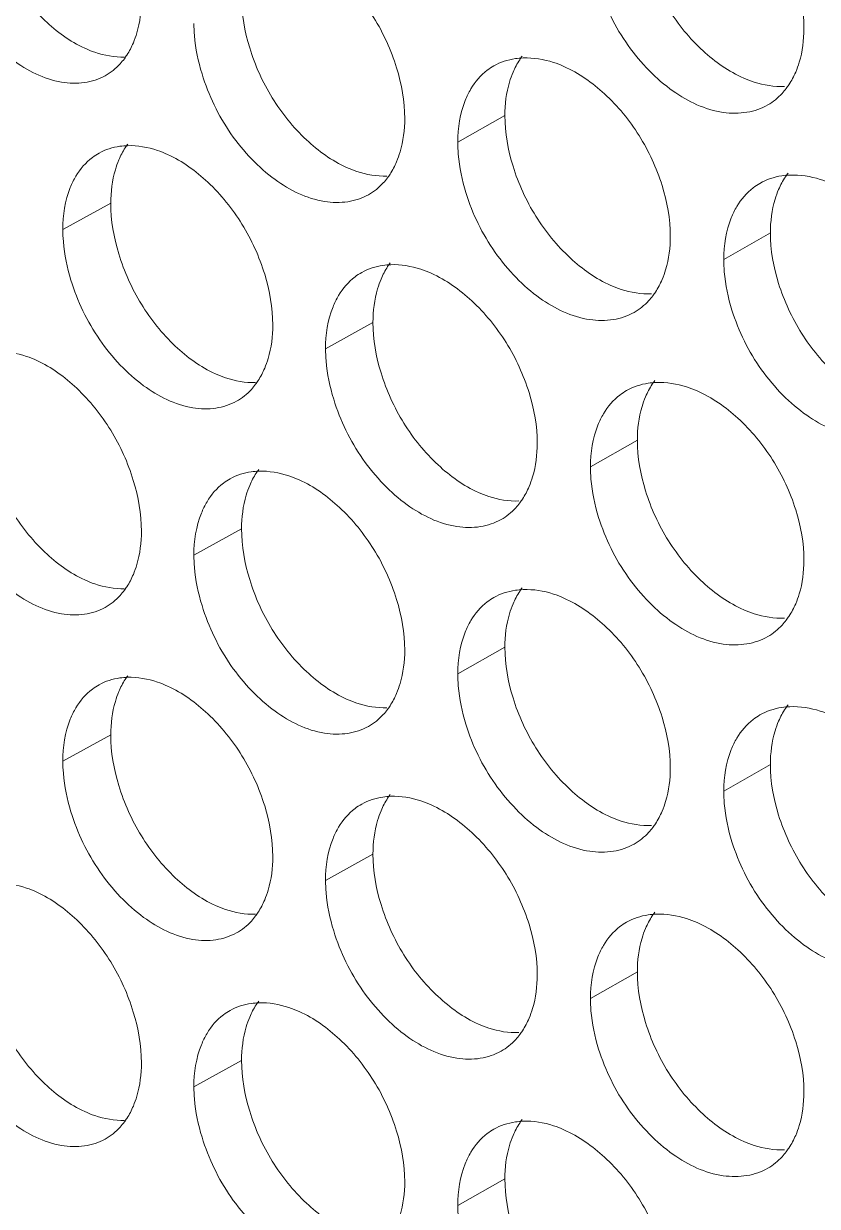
# Model space of a CAD drawing. Header units: millimetres. Extents: x 1177 to 4147, y 93 to 2194.
# Drawn here: x 2599.35 to 2611.11, y 712.03 to 729.55 of the extents above; entities that cross this region are included whole.
import ezdxf

# ---------------------------------------------------------------- set-up
doc = ezdxf.new("R2010")
doc.units = ezdxf.units.MM
doc.header["$LTSCALE"] = 0.1
doc.layers.get('0').update_dxf_attribs({"lineweight": 13})
doc.layers.add('标注', color=251, linetype='Continuous', lineweight=9)

# ---------------------------------------------------------------- blocks, each defined once
blk = doc.blocks.new('02')
for points, knots in [([(4627.348, 522.744), (4597.363, 531.299), (4553.55, 545.69), (4497.641, 568.487), (4458.71, 586.649), (4422.281, 606.068), (4388.51, 626.659), (4357.551, 648.334), (4338.416, 663.815), (4329.392, 671.722)], [0, 0, 0, 0, 0.278685, 0.411475, 0.539478, 0.662459, 0.780251, 0.892768, 1, 1, 1, 1]), ([(4626.906, 521.428), (4597.052, 529.945), (4553.424, 544.261), (4497.732, 566.923), (4458.929, 584.973), (4422.597, 604.269), (4388.892, 624.729), (4357.964, 646.263), (4338.829, 661.641), (4329.798, 669.496)], [0, 0, 0, 0, 0.278468, 0.411196, 0.539177, 0.662176, 0.780023, 0.892638, 1, 1, 1, 1]), ([(4628.518, 518.372), (4598.337, 526.935), (4554.235, 541.353), (4497.955, 564.22), (4458.766, 582.448), (4422.099, 601.945), (4388.114, 622.628), (4356.965, 644.402), (4337.717, 659.96), (4328.641, 667.907)], [0, 0, 0, 0, 0.278732, 0.411552, 0.539576, 0.662563, 0.780343, 0.892822, 1, 1, 1, 1]), ([(4328.202, 667.332), (4337.3, 659.316), (4356.601, 643.626), (4387.852, 621.677), (4421.956, 600.844), (4458.755, 581.215), (4498.091, 562.874), (4554.59, 539.876), (4598.873, 525.389), (4629.18, 516.79)], [0, 0, 0, 0, 0.107262, 0.219794, 0.337581, 0.460553, 0.588547, 0.721328, 1, 1, 1, 1])]:
    blk.add_open_spline(points, degree=3, knots=knots)
at = {"layer": '标注'}
for p, q in [((4492.675, 631.532), (4491.677, 630.972)), ((4484.335, 629.678), (4483.321, 629.125)), ((4484.335, 629.678), (4483.321, 629.125)), ((4498.293, 629.052), (4497.306, 628.487)), ((4489.883, 627.157), (4488.88, 626.6)), ((4489.883, 627.157), (4488.88, 626.6)), ((4495.478, 624.664), (4494.485, 624.101)), ((4495.478, 624.664), (4494.485, 624.101)), ((4487.103, 622.789), (4486.094, 622.234)), ((4492.675, 620.282), (4491.677, 619.722)), ((4484.335, 618.428), (4483.321, 617.875)), ((4498.293, 617.802), (4497.306, 617.237)), ((4489.883, 615.907), (4488.88, 615.35)), ((4495.478, 613.414), (4494.485, 612.851)), ((4487.103, 611.539), (4486.094, 610.984)), ((4492.675, 609.032), (4491.677, 608.472))]:
    blk.add_line(p, q, dxfattribs=at)
for points, knots in [([(4499.003, 633.372), (4499.003, 633.733), (4498.866, 634.483), (4498.385, 635.52), (4497.666, 636.389), (4497.058, 636.818), (4496.741, 636.957)], [0, 0, 0, 0, 0.244427, 0.506785, 0.765518, 1, 1, 1, 1]), ([(4481.579, 636.572), (4481.579, 636.21), (4481.713, 635.46), (4482.178, 634.418), (4482.877, 633.54), (4483.471, 633.101), (4483.783, 632.958)], [0, 0, 0, 0, 0.245602, 0.508914, 0.767364, 1, 1, 1, 1]), ([(4495.478, 635.914), (4495.478, 635.552), (4495.615, 634.802), (4496.091, 633.765), (4496.806, 632.894), (4497.412, 632.464), (4497.729, 632.325)], [0, 0, 0, 0, 0.244732, 0.507241, 0.765812, 1, 1, 1, 1]), ([(4480.73, 634.95), (4480.865, 634.503), (4481.171, 633.861), (4481.748, 633.146), (4482.361, 632.589), (4483.069, 632.227), (4483.772, 632.204), (4484.081, 632.301), (4484.214, 632.374)], [0, 0, 0, 0, 0.290009, 0.433078, 0.568897, 0.804139, 0.905475, 1, 1, 1, 1]), ([(4490.556, 631.473), (4490.556, 631.834), (4490.42, 632.585), (4489.946, 633.624), (4489.237, 634.498), (4488.636, 634.933), (4488.322, 635.074)], [0, 0, 0, 0, 0.244947, 0.507787, 0.766448, 1, 1, 1, 1]), ([(4494.659, 634.281), (4494.798, 633.833), (4495.115, 633.189), (4495.709, 632.479), (4496.342, 631.928), (4497.071, 631.579), (4497.79, 631.575), (4498.104, 631.681), (4498.239, 631.759)], [0, 0, 0, 0, 0.287891, 0.430312, 0.565838, 0.801787, 0.904179, 1, 1, 1, 1]), ([(4484.813, 633.074), (4484.841, 633.141), (4484.945, 633.436), (4484.984, 633.751), (4484.984, 633.99)], [0, 0, 0, 0, 0.234415, 1, 1, 1, 1]), ([(4487.103, 634.039), (4487.103, 633.677), (4487.238, 632.927), (4487.708, 631.887), (4488.413, 631.012), (4489.012, 630.577), (4489.326, 630.435)], [0, 0, 0, 0, 0.245252, 0.508241, 0.76674, 1, 1, 1, 1]), ([(4486.094, 633.484), (4486.094, 633.398), (4486.111, 633.035), (4486.185, 632.676), (4486.266, 632.413)], [0, 0, 0, 0, 0.238905, 1, 1, 1, 1]), ([(4498.829, 632.454), (4498.858, 632.522), (4498.964, 632.816), (4499.003, 633.133), (4499.003, 633.372)], [0, 0, 0, 0, 0.23516, 1, 1, 1, 1]), ([(4483.783, 632.958), (4483.853, 632.926), (4484.122, 632.818), (4484.415, 632.765), (4484.627, 632.771)], [0, 0, 0, 0, 0.267537, 1, 1, 1, 1]), ([(4484.623, 632.737), (4484.641, 632.762), (4484.715, 632.868), (4484.775, 632.984), (4484.813, 633.074)], [0, 0, 0, 0, 0.24323, 1, 1, 1, 1]), ([(4484.214, 632.374), (4484.334, 632.439), (4484.479, 632.557), (4484.595, 632.699), (4484.623, 632.737)], [0, 0, 0, 0, 0.742834, 1, 1, 1, 1]), ([(4493.063, 632.753), (4493.007, 632.751), (4492.793, 632.732), (4492.581, 632.664), (4492.442, 632.586)], [0, 0, 0, 0, 0.25862, 1, 1, 1, 1]), ([(4493.043, 632.793), (4493.024, 632.767), (4492.948, 632.659), (4492.887, 632.541), (4492.848, 632.45)], [0, 0, 0, 0, 0.24344, 1, 1, 1, 1]), ([(4493.923, 632.573), (4493.851, 632.605), (4493.577, 632.711), (4493.279, 632.761), (4493.063, 632.753)], [0, 0, 0, 0, 0.267086, 1, 1, 1, 1]), ([(4486.266, 632.413), (4486.403, 631.965), (4486.713, 631.323), (4487.297, 630.609), (4487.918, 630.055), (4488.634, 629.698), (4489.344, 629.682), (4489.655, 629.783), (4489.789, 629.858)], [0, 0, 0, 0, 0.289156, 0.431962, 0.567662, 0.803187, 0.90495, 1, 1, 1, 1]), ([(4492.442, 632.586), (4492.393, 632.558), (4492.199, 632.43), (4492.044, 632.247), (4491.954, 632.096)], [0, 0, 0, 0, 0.244434, 1, 1, 1, 1]), ([(4492.848, 632.45), (4492.819, 632.382), (4492.714, 632.087), (4492.675, 631.771), (4492.675, 631.532)], [0, 0, 0, 0, 0.234773, 1, 1, 1, 1]), ([(4496.176, 628.982), (4496.176, 629.343), (4496.039, 630.093), (4495.56, 631.131), (4494.844, 632.002), (4494.239, 632.433), (4493.923, 632.573)], [0, 0, 0, 0, 0.244599, 0.507118, 0.765827, 1, 1, 1, 1]), ([(4498.628, 632.106), (4498.648, 632.132), (4498.725, 632.242), (4498.789, 632.361), (4498.829, 632.454)], [0, 0, 0, 0, 0.243623, 1, 1, 1, 1]), ([(4497.729, 632.325), (4497.801, 632.294), (4498.076, 632.189), (4498.375, 632.14), (4498.591, 632.149)], [0, 0, 0, 0, 0.266662, 1, 1, 1, 1]), ([(4491.954, 632.096), (4491.908, 632.019), (4491.738, 631.669), (4491.677, 631.271), (4491.677, 630.972)], [0, 0, 0, 0, 0.231067, 1, 1, 1, 1]), ([(4498.239, 631.759), (4498.352, 631.824), (4498.49, 631.936), (4498.601, 632.07), (4498.628, 632.106)], [0, 0, 0, 0, 0.744037, 1, 1, 1, 1]), ([(4490.384, 630.556), (4490.412, 630.624), (4490.517, 630.918), (4490.556, 631.234), (4490.556, 631.473)], [0, 0, 0, 0, 0.234713, 1, 1, 1, 1]), ([(4492.675, 631.532), (4492.675, 631.171), (4492.811, 630.421), (4493.285, 629.382), (4493.997, 628.51), (4494.601, 628.078), (4494.917, 627.939)], [0, 0, 0, 0, 0.244904, 0.507573, 0.76612, 1, 1, 1, 1]), ([(4484.695, 630.93), (4484.676, 630.905), (4484.603, 630.799), (4484.544, 630.683), (4484.506, 630.594)], [0, 0, 0, 0, 0.243214, 1, 1, 1, 1]), ([(4484.695, 630.93), (4484.676, 630.905), (4484.603, 630.799), (4484.544, 630.683), (4484.506, 630.594)], [0, 0, 0, 0, 0.243214, 1, 1, 1, 1]), ([(4491.677, 630.972), (4491.677, 630.886), (4491.693, 630.524), (4491.768, 630.165), (4491.85, 629.902)], [0, 0, 0, 0, 0.238976, 1, 1, 1, 1]), ([(4484.09, 630.74), (4484.04, 630.713), (4483.844, 630.586), (4483.688, 630.402), (4483.598, 630.251)], [0, 0, 0, 0, 0.24404, 1, 1, 1, 1]), ([(4484.09, 630.74), (4484.04, 630.713), (4483.844, 630.586), (4483.688, 630.402), (4483.598, 630.251)], [0, 0, 0, 0, 0.24404, 1, 1, 1, 1]), ([(4484.69, 630.896), (4484.637, 630.894), (4484.429, 630.878), (4484.225, 630.814), (4484.09, 630.74)], [0, 0, 0, 0, 0.258563, 1, 1, 1, 1]), ([(4484.69, 630.896), (4484.637, 630.894), (4484.429, 630.878), (4484.225, 630.814), (4484.09, 630.74)], [0, 0, 0, 0, 0.258563, 1, 1, 1, 1]), ([(4485.539, 630.71), (4485.468, 630.742), (4485.198, 630.85), (4484.903, 630.902), (4484.69, 630.896)], [0, 0, 0, 0, 0.267618, 1, 1, 1, 1]), ([(4485.539, 630.71), (4485.468, 630.742), (4485.198, 630.85), (4484.903, 630.902), (4484.69, 630.896)], [0, 0, 0, 0, 0.267618, 1, 1, 1, 1]), ([(4487.764, 627.103), (4487.764, 627.465), (4487.629, 628.215), (4487.157, 629.255), (4486.451, 630.13), (4485.852, 630.567), (4485.539, 630.71)], [0, 0, 0, 0, 0.245121, 0.508123, 0.76676, 1, 1, 1, 1]), ([(4487.764, 627.103), (4487.764, 627.465), (4487.629, 628.215), (4487.157, 629.255), (4486.451, 630.13), (4485.852, 630.567), (4485.539, 630.71)], [0, 0, 0, 0, 0.245121, 0.508123, 0.76676, 1, 1, 1, 1]), ([(4484.506, 630.594), (4484.477, 630.526), (4484.373, 630.232), (4484.335, 629.916), (4484.335, 629.678)], [0, 0, 0, 0, 0.234326, 1, 1, 1, 1]), ([(4484.506, 630.594), (4484.477, 630.526), (4484.373, 630.232), (4484.335, 629.916), (4484.335, 629.678)], [0, 0, 0, 0, 0.234326, 1, 1, 1, 1]), ([(4489.326, 630.435), (4489.397, 630.403), (4489.668, 630.297), (4489.964, 630.245), (4490.177, 630.253)], [0, 0, 0, 0, 0.267181, 1, 1, 1, 1]), ([(4490.19, 630.214), (4490.209, 630.24), (4490.284, 630.348), (4490.345, 630.465), (4490.384, 630.556)], [0, 0, 0, 0, 0.24338, 1, 1, 1, 1]), ([(4483.598, 630.251), (4483.552, 630.174), (4483.382, 629.823), (4483.321, 629.424), (4483.321, 629.125)], [0, 0, 0, 0, 0.23034, 1, 1, 1, 1]), ([(4483.598, 630.251), (4483.552, 630.174), (4483.382, 629.823), (4483.321, 629.424), (4483.321, 629.125)], [0, 0, 0, 0, 0.23034, 1, 1, 1, 1]), ([(4489.789, 629.858), (4489.905, 629.923), (4490.048, 630.039), (4490.162, 630.177), (4490.19, 630.214)], [0, 0, 0, 0, 0.743342, 1, 1, 1, 1]), ([(4498.704, 630.274), (4498.647, 630.272), (4498.427, 630.252), (4498.211, 630.181), (4498.069, 630.099)], [0, 0, 0, 0, 0.258662, 1, 1, 1, 1]), ([(4498.667, 630.317), (4498.647, 630.291), (4498.57, 630.182), (4498.507, 630.063), (4498.468, 629.97)], [0, 0, 0, 0, 0.243602, 1, 1, 1, 1]), ([(4499.57, 630.098), (4499.498, 630.13), (4499.221, 630.235), (4498.921, 630.283), (4498.704, 630.274)], [0, 0, 0, 0, 0.266742, 1, 1, 1, 1]), ([(4498.069, 630.099), (4498.02, 630.071), (4497.827, 629.942), (4497.673, 629.759), (4497.584, 629.609)], [0, 0, 0, 0, 0.244683, 1, 1, 1, 1]), ([(4498.468, 629.97), (4498.439, 629.902), (4498.333, 629.607), (4498.293, 629.291), (4498.293, 629.052)], [0, 0, 0, 0, 0.235071, 1, 1, 1, 1]), ([(4484.335, 629.678), (4484.335, 629.316), (4484.469, 628.565), (4484.937, 627.524), (4485.639, 626.648), (4486.236, 626.211), (4486.549, 626.068)], [0, 0, 0, 0, 0.245427, 0.508577, 0.767052, 1, 1, 1, 1]), ([(4484.335, 629.678), (4484.335, 629.316), (4484.469, 628.565), (4484.937, 627.524), (4485.639, 626.648), (4486.236, 626.211), (4486.549, 626.068)], [0, 0, 0, 0, 0.245427, 0.508577, 0.767052, 1, 1, 1, 1]), ([(4491.85, 629.902), (4491.988, 629.454), (4492.302, 628.811), (4492.894, 628.099), (4493.522, 627.547), (4494.247, 627.196), (4494.963, 627.187), (4495.276, 627.292), (4495.411, 627.369)], [0, 0, 0, 0, 0.288311, 0.430859, 0.566442, 0.80225, 0.904434, 1, 1, 1, 1]), ([(4497.584, 629.609), (4497.538, 629.532), (4497.367, 629.182), (4497.306, 628.785), (4497.306, 628.487)], [0, 0, 0, 0, 0.231548, 1, 1, 1, 1]), ([(4483.321, 629.125), (4483.321, 629.038), (4483.337, 628.676), (4483.412, 628.317), (4483.492, 628.053)], [0, 0, 0, 0, 0.23887, 1, 1, 1, 1]), ([(4483.321, 629.125), (4483.321, 629.038), (4483.337, 628.676), (4483.412, 628.317), (4483.492, 628.053)], [0, 0, 0, 0, 0.23887, 1, 1, 1, 1]), ([(4496.002, 628.065), (4496.031, 628.132), (4496.137, 628.427), (4496.176, 628.743), (4496.176, 628.982)], [0, 0, 0, 0, 0.235011, 1, 1, 1, 1]), ([(4498.293, 629.052), (4498.293, 628.69), (4498.43, 627.941), (4498.909, 626.904), (4499.627, 626.035), (4500.236, 625.607), (4500.554, 625.469)], [0, 0, 0, 0, 0.24456, 0.50691, 0.765504, 1, 1, 1, 1]), ([(4490.248, 628.415), (4490.229, 628.39), (4490.155, 628.282), (4490.094, 628.166), (4490.055, 628.074)], [0, 0, 0, 0, 0.243364, 1, 1, 1, 1]), ([(4490.248, 628.415), (4490.229, 628.39), (4490.155, 628.282), (4490.094, 628.166), (4490.055, 628.074)], [0, 0, 0, 0, 0.243364, 1, 1, 1, 1]), ([(4497.306, 628.487), (4497.306, 628.401), (4497.322, 628.038), (4497.398, 627.68), (4497.48, 627.417)], [0, 0, 0, 0, 0.239048, 1, 1, 1, 1]), ([(4489.646, 628.214), (4489.597, 628.186), (4489.402, 628.059), (4489.247, 627.876), (4489.157, 627.725)], [0, 0, 0, 0, 0.244306, 1, 1, 1, 1]), ([(4489.646, 628.214), (4489.597, 628.186), (4489.402, 628.059), (4489.247, 627.876), (4489.157, 627.725)], [0, 0, 0, 0, 0.244306, 1, 1, 1, 1]), ([(4490.26, 628.378), (4490.205, 628.376), (4489.993, 628.358), (4489.784, 628.291), (4489.646, 628.214)], [0, 0, 0, 0, 0.258601, 1, 1, 1, 1]), ([(4490.26, 628.378), (4490.205, 628.376), (4489.993, 628.358), (4489.784, 628.291), (4489.646, 628.214)], [0, 0, 0, 0, 0.258601, 1, 1, 1, 1]), ([(4491.116, 628.195), (4491.045, 628.227), (4490.772, 628.334), (4490.475, 628.385), (4490.26, 628.378)], [0, 0, 0, 0, 0.267261, 1, 1, 1, 1]), ([(4491.116, 628.195), (4491.045, 628.227), (4490.772, 628.334), (4490.475, 628.385), (4490.26, 628.378)], [0, 0, 0, 0, 0.267261, 1, 1, 1, 1]), ([(4493.36, 624.599), (4493.36, 624.961), (4493.224, 625.711), (4492.747, 626.749), (4492.035, 627.621), (4491.432, 628.055), (4491.116, 628.195)], [0, 0, 0, 0, 0.244772, 0.507452, 0.766137, 1, 1, 1, 1]), ([(4493.36, 624.599), (4493.36, 624.961), (4493.224, 625.711), (4492.747, 626.749), (4492.035, 627.621), (4491.432, 628.055), (4491.116, 628.195)], [0, 0, 0, 0, 0.244772, 0.507452, 0.766137, 1, 1, 1, 1]), ([(4483.492, 628.053), (4483.628, 627.606), (4483.936, 626.964), (4484.517, 626.249), (4485.134, 625.694), (4485.845, 625.334), (4486.552, 625.315), (4486.862, 625.414), (4486.996, 625.488)], [0, 0, 0, 0, 0.289581, 0.432519, 0.568278, 0.803661, 0.905212, 1, 1, 1, 1]), ([(4483.492, 628.053), (4483.628, 627.606), (4483.936, 626.964), (4484.517, 626.249), (4485.134, 625.694), (4485.845, 625.334), (4486.552, 625.315), (4486.862, 625.414), (4486.996, 625.488)], [0, 0, 0, 0, 0.289581, 0.432519, 0.568278, 0.803661, 0.905212, 1, 1, 1, 1]), ([(4490.055, 628.074), (4490.027, 628.007), (4489.922, 627.712), (4489.883, 627.396), (4489.883, 627.157)], [0, 0, 0, 0, 0.234624, 1, 1, 1, 1]), ([(4490.055, 628.074), (4490.027, 628.007), (4489.922, 627.712), (4489.883, 627.396), (4489.883, 627.157)], [0, 0, 0, 0, 0.234624, 1, 1, 1, 1]), ([(4494.917, 627.939), (4494.988, 627.907), (4495.262, 627.801), (4495.56, 627.752), (4495.775, 627.76)], [0, 0, 0, 0, 0.266833, 1, 1, 1, 1]), ([(4495.803, 627.718), (4495.823, 627.744), (4495.9, 627.853), (4495.962, 627.972), (4496.002, 628.065)], [0, 0, 0, 0, 0.243534, 1, 1, 1, 1]), ([(4489.157, 627.725), (4489.111, 627.648), (4488.94, 627.297), (4488.88, 626.899), (4488.88, 626.6)], [0, 0, 0, 0, 0.230825, 1, 1, 1, 1]), ([(4489.157, 627.725), (4489.111, 627.648), (4488.94, 627.297), (4488.88, 626.899), (4488.88, 626.6)], [0, 0, 0, 0, 0.230825, 1, 1, 1, 1]), ([(4495.411, 627.369), (4495.525, 627.433), (4495.664, 627.547), (4495.776, 627.683), (4495.803, 627.718)], [0, 0, 0, 0, 0.743822, 1, 1, 1, 1]), ([(4497.48, 627.417), (4497.62, 626.968), (4497.939, 626.325), (4498.537, 625.615), (4499.173, 625.066), (4499.907, 624.72), (4500.629, 624.719), (4500.944, 624.827), (4501.08, 624.906)], [0, 0, 0, 0, 0.287474, 0.429768, 0.565237, 0.801327, 0.903927, 1, 1, 1, 1]), ([(4489.883, 627.157), (4489.883, 626.796), (4490.018, 626.046), (4490.491, 625.006), (4491.199, 624.133), (4491.801, 623.699), (4492.115, 623.559)], [0, 0, 0, 0, 0.245078, 0.507907, 0.76643, 1, 1, 1, 1]), ([(4489.883, 627.157), (4489.883, 626.796), (4490.018, 626.046), (4490.491, 625.006), (4491.199, 624.133), (4491.801, 623.699), (4492.115, 623.559)], [0, 0, 0, 0, 0.245078, 0.507907, 0.76643, 1, 1, 1, 1]), ([(4487.592, 626.187), (4487.621, 626.254), (4487.725, 626.549), (4487.764, 626.864), (4487.764, 627.103)], [0, 0, 0, 0, 0.234564, 1, 1, 1, 1]), ([(4487.592, 626.187), (4487.621, 626.254), (4487.725, 626.549), (4487.764, 626.864), (4487.764, 627.103)], [0, 0, 0, 0, 0.234564, 1, 1, 1, 1]), ([(4482.768, 626.352), (4482.697, 626.384), (4482.429, 626.492), (4482.135, 626.545), (4481.923, 626.54)], [0, 0, 0, 0, 0.267799, 1, 1, 1, 1]), ([(4488.88, 626.6), (4488.88, 626.513), (4488.896, 626.151), (4488.971, 625.793), (4489.052, 625.529)], [0, 0, 0, 0, 0.23894, 1, 1, 1, 1]), ([(4488.88, 626.6), (4488.88, 626.513), (4488.896, 626.151), (4488.971, 625.793), (4489.052, 625.529)], [0, 0, 0, 0, 0.23894, 1, 1, 1, 1]), ([(4484.984, 622.74), (4484.984, 623.101), (4484.849, 623.852), (4484.379, 624.893), (4483.676, 625.77), (4483.08, 626.208), (4482.768, 626.352)], [0, 0, 0, 0, 0.245297, 0.50846, 0.767072, 1, 1, 1, 1]), ([(4487.4, 625.847), (4487.419, 625.873), (4487.493, 625.98), (4487.554, 626.096), (4487.592, 626.187)], [0, 0, 0, 0, 0.243304, 1, 1, 1, 1]), ([(4487.4, 625.847), (4487.419, 625.873), (4487.493, 625.98), (4487.554, 626.096), (4487.592, 626.187)], [0, 0, 0, 0, 0.243304, 1, 1, 1, 1]), ([(4486.549, 626.068), (4486.619, 626.036), (4486.889, 625.929), (4487.183, 625.877), (4487.396, 625.884)], [0, 0, 0, 0, 0.267358, 1, 1, 1, 1]), ([(4486.549, 626.068), (4486.619, 626.036), (4486.889, 625.929), (4487.183, 625.877), (4487.396, 625.884)], [0, 0, 0, 0, 0.267358, 1, 1, 1, 1]), ([(4495.849, 625.927), (4495.83, 625.901), (4495.753, 625.792), (4495.691, 625.674), (4495.652, 625.581)], [0, 0, 0, 0, 0.243518, 1, 1, 1, 1]), ([(4495.849, 625.927), (4495.83, 625.901), (4495.753, 625.792), (4495.691, 625.674), (4495.652, 625.581)], [0, 0, 0, 0, 0.243518, 1, 1, 1, 1]), ([(4486.996, 625.488), (4487.114, 625.553), (4487.258, 625.67), (4487.372, 625.81), (4487.4, 625.847)], [0, 0, 0, 0, 0.743092, 1, 1, 1, 1]), ([(4486.996, 625.488), (4487.114, 625.553), (4487.258, 625.67), (4487.372, 625.81), (4487.4, 625.847)], [0, 0, 0, 0, 0.743092, 1, 1, 1, 1]), ([(4495.25, 625.714), (4495.201, 625.686), (4495.007, 625.558), (4494.853, 625.375), (4494.763, 625.224)], [0, 0, 0, 0, 0.24456, 1, 1, 1, 1]), ([(4495.25, 625.714), (4495.201, 625.686), (4495.007, 625.558), (4494.853, 625.375), (4494.763, 625.224)], [0, 0, 0, 0, 0.24456, 1, 1, 1, 1]), ([(4495.878, 625.886), (4495.821, 625.883), (4495.604, 625.864), (4495.39, 625.794), (4495.25, 625.714)], [0, 0, 0, 0, 0.258641, 1, 1, 1, 1]), ([(4495.878, 625.886), (4495.821, 625.883), (4495.604, 625.864), (4495.39, 625.794), (4495.25, 625.714)], [0, 0, 0, 0, 0.258641, 1, 1, 1, 1]), ([(4496.741, 625.707), (4496.668, 625.739), (4496.393, 625.844), (4496.094, 625.894), (4495.878, 625.886)], [0, 0, 0, 0, 0.266913, 1, 1, 1, 1]), ([(4496.741, 625.707), (4496.668, 625.739), (4496.393, 625.844), (4496.094, 625.894), (4495.878, 625.886)], [0, 0, 0, 0, 0.266913, 1, 1, 1, 1]), ([(4499.003, 622.122), (4499.003, 622.483), (4498.866, 623.233), (4498.385, 624.27), (4497.666, 625.139), (4497.058, 625.568), (4496.741, 625.707)], [0, 0, 0, 0, 0.244427, 0.506785, 0.765518, 1, 1, 1, 1]), ([(4499.003, 622.122), (4499.003, 622.483), (4498.866, 623.233), (4498.385, 624.27), (4497.666, 625.139), (4497.058, 625.568), (4496.741, 625.707)], [0, 0, 0, 0, 0.244427, 0.506785, 0.765518, 1, 1, 1, 1]), ([(4489.052, 625.529), (4489.189, 625.081), (4489.502, 624.438), (4490.089, 623.726), (4490.714, 623.173), (4491.435, 622.818), (4492.147, 622.806), (4492.459, 622.909), (4492.594, 622.985)], [0, 0, 0, 0, 0.288732, 0.431409, 0.567051, 0.802717, 0.904691, 1, 1, 1, 1]), ([(4489.052, 625.529), (4489.189, 625.081), (4489.502, 624.438), (4490.089, 623.726), (4490.714, 623.173), (4491.435, 622.818), (4492.147, 622.806), (4492.459, 622.909), (4492.594, 622.985)], [0, 0, 0, 0, 0.288732, 0.431409, 0.567051, 0.802717, 0.904691, 1, 1, 1, 1]), ([(4495.652, 625.581), (4495.623, 625.514), (4495.517, 625.219), (4495.478, 624.903), (4495.478, 624.664)], [0, 0, 0, 0, 0.234922, 1, 1, 1, 1]), ([(4495.652, 625.581), (4495.623, 625.514), (4495.517, 625.219), (4495.478, 624.903), (4495.478, 624.664)], [0, 0, 0, 0, 0.234922, 1, 1, 1, 1]), ([(4481.579, 625.322), (4481.579, 624.96), (4481.713, 624.21), (4482.178, 623.168), (4482.877, 622.29), (4483.471, 621.851), (4483.783, 621.708)], [0, 0, 0, 0, 0.245602, 0.508914, 0.767364, 1, 1, 1, 1]), ([(4494.763, 625.224), (4494.717, 625.147), (4494.547, 624.797), (4494.485, 624.4), (4494.485, 624.101)], [0, 0, 0, 0, 0.231308, 1, 1, 1, 1]), ([(4494.763, 625.224), (4494.717, 625.147), (4494.547, 624.797), (4494.485, 624.4), (4494.485, 624.101)], [0, 0, 0, 0, 0.231308, 1, 1, 1, 1]), ([(4495.478, 624.664), (4495.478, 624.302), (4495.615, 623.552), (4496.091, 622.515), (4496.806, 621.644), (4497.412, 621.214), (4497.729, 621.075)], [0, 0, 0, 0, 0.244732, 0.507241, 0.765812, 1, 1, 1, 1]), ([(4495.478, 624.664), (4495.478, 624.302), (4495.615, 623.552), (4496.091, 622.515), (4496.806, 621.644), (4497.412, 621.214), (4497.729, 621.075)], [0, 0, 0, 0, 0.244732, 0.507241, 0.765812, 1, 1, 1, 1]), ([(4493.187, 623.682), (4493.216, 623.75), (4493.321, 624.044), (4493.36, 624.36), (4493.36, 624.599)], [0, 0, 0, 0, 0.234862, 1, 1, 1, 1]), ([(4493.187, 623.682), (4493.216, 623.75), (4493.321, 624.044), (4493.36, 624.36), (4493.36, 624.599)], [0, 0, 0, 0, 0.234862, 1, 1, 1, 1]), ([(4487.469, 624.008), (4487.415, 624.007), (4487.205, 623.989), (4486.999, 623.924), (4486.862, 623.849)], [0, 0, 0, 0, 0.258582, 1, 1, 1, 1]), ([(4487.465, 624.045), (4487.447, 624.019), (4487.373, 623.912), (4487.313, 623.796), (4487.275, 623.706)], [0, 0, 0, 0, 0.243288, 1, 1, 1, 1]), ([(4488.322, 623.824), (4488.25, 623.856), (4487.979, 623.963), (4487.683, 624.015), (4487.469, 624.008)], [0, 0, 0, 0, 0.267438, 1, 1, 1, 1]), ([(4494.485, 624.101), (4494.485, 624.015), (4494.502, 623.653), (4494.577, 623.294), (4494.659, 623.031)], [0, 0, 0, 0, 0.239012, 1, 1, 1, 1]), ([(4494.485, 624.101), (4494.485, 624.015), (4494.502, 623.653), (4494.577, 623.294), (4494.659, 623.031)], [0, 0, 0, 0, 0.239012, 1, 1, 1, 1]), ([(4480.73, 623.7), (4480.865, 623.253), (4481.171, 622.611), (4481.748, 621.896), (4482.361, 621.339), (4483.069, 620.977), (4483.772, 620.954), (4484.081, 621.051), (4484.214, 621.124)], [0, 0, 0, 0, 0.290009, 0.433078, 0.568897, 0.804139, 0.905475, 1, 1, 1, 1]), ([(4486.862, 623.849), (4486.812, 623.821), (4486.617, 623.695), (4486.461, 623.511), (4486.372, 623.36)], [0, 0, 0, 0, 0.244174, 1, 1, 1, 1]), ([(4487.275, 623.706), (4487.246, 623.638), (4487.142, 623.344), (4487.103, 623.028), (4487.103, 622.789)], [0, 0, 0, 0, 0.234476, 1, 1, 1, 1]), ([(4490.556, 620.223), (4490.556, 620.584), (4490.42, 621.335), (4489.946, 622.374), (4489.237, 623.248), (4488.636, 623.683), (4488.322, 623.824)], [0, 0, 0, 0, 0.244947, 0.507787, 0.766448, 1, 1, 1, 1]), ([(4492.991, 623.338), (4493.01, 623.364), (4493.086, 623.472), (4493.148, 623.59), (4493.187, 623.682)], [0, 0, 0, 0, 0.243456, 1, 1, 1, 1]), ([(4492.991, 623.338), (4493.01, 623.364), (4493.086, 623.472), (4493.148, 623.59), (4493.187, 623.682)], [0, 0, 0, 0, 0.243456, 1, 1, 1, 1]), ([(4492.115, 623.559), (4492.187, 623.527), (4492.459, 623.421), (4492.756, 623.37), (4492.97, 623.378)], [0, 0, 0, 0, 0.267006, 1, 1, 1, 1]), ([(4492.115, 623.559), (4492.187, 623.527), (4492.459, 623.421), (4492.756, 623.37), (4492.97, 623.378)], [0, 0, 0, 0, 0.267006, 1, 1, 1, 1]), ([(4486.372, 623.36), (4486.326, 623.283), (4486.155, 622.931), (4486.094, 622.533), (4486.094, 622.234)], [0, 0, 0, 0, 0.230583, 1, 1, 1, 1]), ([(4492.594, 622.985), (4492.709, 623.05), (4492.85, 623.164), (4492.963, 623.302), (4492.991, 623.338)], [0, 0, 0, 0, 0.743585, 1, 1, 1, 1]), ([(4492.594, 622.985), (4492.709, 623.05), (4492.85, 623.164), (4492.963, 623.302), (4492.991, 623.338)], [0, 0, 0, 0, 0.743585, 1, 1, 1, 1]), ([(4494.659, 623.031), (4494.798, 622.583), (4495.115, 621.939), (4495.709, 621.229), (4496.342, 620.678), (4497.071, 620.329), (4497.79, 620.325), (4498.104, 620.431), (4498.239, 620.509)], [0, 0, 0, 0, 0.287891, 0.430312, 0.565838, 0.801787, 0.904179, 1, 1, 1, 1]), ([(4494.659, 623.031), (4494.798, 622.583), (4495.115, 621.939), (4495.709, 621.229), (4496.342, 620.678), (4497.071, 620.329), (4497.79, 620.325), (4498.104, 620.431), (4498.239, 620.509)], [0, 0, 0, 0, 0.287891, 0.430312, 0.565838, 0.801787, 0.904179, 1, 1, 1, 1]), ([(4484.813, 621.824), (4484.841, 621.891), (4484.945, 622.186), (4484.984, 622.501), (4484.984, 622.74)], [0, 0, 0, 0, 0.234415, 1, 1, 1, 1]), ([(4487.103, 622.789), (4487.103, 622.427), (4487.238, 621.677), (4487.708, 620.637), (4488.413, 619.762), (4489.012, 619.327), (4489.326, 619.185)], [0, 0, 0, 0, 0.245252, 0.508241, 0.76674, 1, 1, 1, 1]), ([(4486.094, 622.234), (4486.094, 622.148), (4486.111, 621.785), (4486.185, 621.426), (4486.266, 621.163)], [0, 0, 0, 0, 0.238905, 1, 1, 1, 1]), ([(4498.829, 621.204), (4498.858, 621.272), (4498.964, 621.566), (4499.003, 621.883), (4499.003, 622.122)], [0, 0, 0, 0, 0.23516, 1, 1, 1, 1]), ([(4498.829, 621.204), (4498.858, 621.272), (4498.964, 621.566), (4499.003, 621.883), (4499.003, 622.122)], [0, 0, 0, 0, 0.23516, 1, 1, 1, 1]), ([(4483.783, 621.708), (4483.853, 621.676), (4484.122, 621.568), (4484.415, 621.515), (4484.627, 621.521)], [0, 0, 0, 0, 0.267537, 1, 1, 1, 1]), ([(4484.623, 621.487), (4484.641, 621.512), (4484.715, 621.618), (4484.775, 621.734), (4484.813, 621.824)], [0, 0, 0, 0, 0.24323, 1, 1, 1, 1]), ([(4484.214, 621.124), (4484.334, 621.189), (4484.479, 621.307), (4484.595, 621.449), (4484.623, 621.487)], [0, 0, 0, 0, 0.742834, 1, 1, 1, 1]), ([(4493.063, 621.503), (4493.007, 621.501), (4492.793, 621.482), (4492.581, 621.414), (4492.442, 621.336)], [0, 0, 0, 0, 0.25862, 1, 1, 1, 1]), ([(4493.043, 621.543), (4493.024, 621.517), (4492.948, 621.409), (4492.887, 621.291), (4492.848, 621.2)], [0, 0, 0, 0, 0.24344, 1, 1, 1, 1]), ([(4493.923, 621.323), (4493.851, 621.355), (4493.577, 621.461), (4493.279, 621.511), (4493.063, 621.503)], [0, 0, 0, 0, 0.267086, 1, 1, 1, 1]), ([(4486.266, 621.163), (4486.403, 620.715), (4486.713, 620.073), (4487.297, 619.359), (4487.918, 618.805), (4488.634, 618.448), (4489.344, 618.432), (4489.655, 618.533), (4489.789, 618.608)], [0, 0, 0, 0, 0.289156, 0.431962, 0.567662, 0.803187, 0.90495, 1, 1, 1, 1]), ([(4492.442, 621.336), (4492.393, 621.308), (4492.199, 621.18), (4492.044, 620.997), (4491.954, 620.846)], [0, 0, 0, 0, 0.244434, 1, 1, 1, 1]), ([(4492.848, 621.2), (4492.819, 621.132), (4492.714, 620.837), (4492.675, 620.521), (4492.675, 620.282)], [0, 0, 0, 0, 0.234773, 1, 1, 1, 1]), ([(4496.176, 617.732), (4496.176, 618.093), (4496.039, 618.843), (4495.56, 619.881), (4494.844, 620.752), (4494.239, 621.183), (4493.923, 621.323)], [0, 0, 0, 0, 0.244599, 0.507118, 0.765827, 1, 1, 1, 1]), ([(4498.628, 620.856), (4498.648, 620.882), (4498.725, 620.992), (4498.789, 621.111), (4498.829, 621.204)], [0, 0, 0, 0, 0.243623, 1, 1, 1, 1]), ([(4498.628, 620.856), (4498.648, 620.882), (4498.725, 620.992), (4498.789, 621.111), (4498.829, 621.204)], [0, 0, 0, 0, 0.243623, 1, 1, 1, 1]), ([(4497.729, 621.075), (4497.801, 621.044), (4498.076, 620.939), (4498.375, 620.89), (4498.591, 620.899)], [0, 0, 0, 0, 0.266662, 1, 1, 1, 1]), ([(4497.729, 621.075), (4497.801, 621.044), (4498.076, 620.939), (4498.375, 620.89), (4498.591, 620.899)], [0, 0, 0, 0, 0.266662, 1, 1, 1, 1]), ([(4491.954, 620.846), (4491.908, 620.769), (4491.738, 620.419), (4491.677, 620.021), (4491.677, 619.722)], [0, 0, 0, 0, 0.231067, 1, 1, 1, 1]), ([(4498.239, 620.509), (4498.352, 620.574), (4498.49, 620.686), (4498.601, 620.82), (4498.628, 620.856)], [0, 0, 0, 0, 0.744037, 1, 1, 1, 1]), ([(4498.239, 620.509), (4498.352, 620.574), (4498.49, 620.686), (4498.601, 620.82), (4498.628, 620.856)], [0, 0, 0, 0, 0.744037, 1, 1, 1, 1]), ([(4490.384, 619.306), (4490.412, 619.374), (4490.517, 619.668), (4490.556, 619.984), (4490.556, 620.223)], [0, 0, 0, 0, 0.234713, 1, 1, 1, 1]), ([(4492.675, 620.282), (4492.675, 619.921), (4492.811, 619.171), (4493.285, 618.132), (4493.997, 617.26), (4494.601, 616.828), (4494.917, 616.689)], [0, 0, 0, 0, 0.244904, 0.507573, 0.76612, 1, 1, 1, 1]), ([(4484.695, 619.68), (4484.676, 619.655), (4484.603, 619.549), (4484.544, 619.433), (4484.506, 619.344)], [0, 0, 0, 0, 0.243214, 1, 1, 1, 1]), ([(4485.539, 619.46), (4485.468, 619.492), (4485.198, 619.6), (4484.903, 619.652), (4484.69, 619.646)], [0, 0, 0, 0, 0.267618, 1, 1, 1, 1]), ([(4491.677, 619.722), (4491.677, 619.636), (4491.693, 619.274), (4491.768, 618.915), (4491.85, 618.652)], [0, 0, 0, 0, 0.238976, 1, 1, 1, 1]), ([(4484.09, 619.49), (4484.04, 619.463), (4483.844, 619.336), (4483.688, 619.152), (4483.598, 619.001)], [0, 0, 0, 0, 0.24404, 1, 1, 1, 1]), ([(4484.69, 619.646), (4484.637, 619.644), (4484.429, 619.628), (4484.225, 619.564), (4484.09, 619.49)], [0, 0, 0, 0, 0.258563, 1, 1, 1, 1]), ([(4487.764, 615.853), (4487.764, 616.215), (4487.629, 616.965), (4487.157, 618.005), (4486.451, 618.88), (4485.852, 619.317), (4485.539, 619.46)], [0, 0, 0, 0, 0.245121, 0.508123, 0.76676, 1, 1, 1, 1]), ([(4484.506, 619.344), (4484.477, 619.276), (4484.373, 618.982), (4484.335, 618.666), (4484.335, 618.428)], [0, 0, 0, 0, 0.234326, 1, 1, 1, 1]), ([(4489.326, 619.185), (4489.397, 619.153), (4489.668, 619.047), (4489.964, 618.995), (4490.177, 619.003)], [0, 0, 0, 0, 0.267181, 1, 1, 1, 1]), ([(4490.19, 618.964), (4490.209, 618.99), (4490.284, 619.098), (4490.345, 619.215), (4490.384, 619.306)], [0, 0, 0, 0, 0.24338, 1, 1, 1, 1]), ([(4483.598, 619.001), (4483.552, 618.924), (4483.382, 618.573), (4483.321, 618.174), (4483.321, 617.875)], [0, 0, 0, 0, 0.23034, 1, 1, 1, 1]), ([(4489.789, 618.608), (4489.905, 618.673), (4490.048, 618.789), (4490.162, 618.927), (4490.19, 618.964)], [0, 0, 0, 0, 0.743342, 1, 1, 1, 1]), ([(4498.704, 619.024), (4498.647, 619.022), (4498.427, 619.002), (4498.211, 618.931), (4498.069, 618.849)], [0, 0, 0, 0, 0.258662, 1, 1, 1, 1]), ([(4498.667, 619.067), (4498.647, 619.041), (4498.57, 618.932), (4498.507, 618.813), (4498.468, 618.72)], [0, 0, 0, 0, 0.243602, 1, 1, 1, 1]), ([(4499.57, 618.848), (4499.498, 618.88), (4499.221, 618.985), (4498.921, 619.033), (4498.704, 619.024)], [0, 0, 0, 0, 0.266742, 1, 1, 1, 1]), ([(4491.85, 618.652), (4491.988, 618.204), (4492.302, 617.561), (4492.894, 616.849), (4493.522, 616.297), (4494.247, 615.946), (4494.963, 615.937), (4495.276, 616.042), (4495.411, 616.119)], [0, 0, 0, 0, 0.288311, 0.430859, 0.566442, 0.80225, 0.904434, 1, 1, 1, 1]), ([(4498.069, 618.849), (4498.02, 618.821), (4497.827, 618.692), (4497.673, 618.509), (4497.584, 618.359)], [0, 0, 0, 0, 0.244683, 1, 1, 1, 1]), ([(4498.468, 618.72), (4498.439, 618.652), (4498.333, 618.357), (4498.293, 618.041), (4498.293, 617.802)], [0, 0, 0, 0, 0.235071, 1, 1, 1, 1]), ([(4484.335, 618.428), (4484.335, 618.066), (4484.469, 617.315), (4484.937, 616.274), (4485.639, 615.398), (4486.236, 614.961), (4486.549, 614.818)], [0, 0, 0, 0, 0.245427, 0.508577, 0.767052, 1, 1, 1, 1]), ([(4497.584, 618.359), (4497.538, 618.282), (4497.367, 617.932), (4497.306, 617.535), (4497.306, 617.237)], [0, 0, 0, 0, 0.231548, 1, 1, 1, 1]), ([(4483.321, 617.875), (4483.321, 617.788), (4483.337, 617.426), (4483.412, 617.067), (4483.492, 616.803)], [0, 0, 0, 0, 0.23887, 1, 1, 1, 1]), ([(4496.002, 616.815), (4496.031, 616.882), (4496.137, 617.177), (4496.176, 617.493), (4496.176, 617.732)], [0, 0, 0, 0, 0.235011, 1, 1, 1, 1]), ([(4498.293, 617.802), (4498.293, 617.44), (4498.43, 616.691), (4498.909, 615.654), (4499.627, 614.785), (4500.236, 614.357), (4500.554, 614.219)], [0, 0, 0, 0, 0.24456, 0.50691, 0.765504, 1, 1, 1, 1]), ([(4490.248, 617.165), (4490.229, 617.14), (4490.155, 617.032), (4490.094, 616.916), (4490.055, 616.824)], [0, 0, 0, 0, 0.243364, 1, 1, 1, 1]), ([(4497.306, 617.237), (4497.306, 617.151), (4497.322, 616.788), (4497.398, 616.43), (4497.48, 616.167)], [0, 0, 0, 0, 0.239048, 1, 1, 1, 1]), ([(4489.646, 616.964), (4489.597, 616.936), (4489.402, 616.809), (4489.247, 616.626), (4489.157, 616.475)], [0, 0, 0, 0, 0.244306, 1, 1, 1, 1]), ([(4490.26, 617.128), (4490.205, 617.126), (4489.993, 617.108), (4489.784, 617.041), (4489.646, 616.964)], [0, 0, 0, 0, 0.258601, 1, 1, 1, 1]), ([(4491.116, 616.945), (4491.045, 616.977), (4490.772, 617.084), (4490.475, 617.135), (4490.26, 617.128)], [0, 0, 0, 0, 0.267261, 1, 1, 1, 1]), ([(4493.36, 613.349), (4493.36, 613.711), (4493.224, 614.461), (4492.747, 615.499), (4492.035, 616.371), (4491.432, 616.805), (4491.116, 616.945)], [0, 0, 0, 0, 0.244772, 0.507452, 0.766137, 1, 1, 1, 1]), ([(4483.492, 616.803), (4483.628, 616.356), (4483.936, 615.714), (4484.517, 614.999), (4485.134, 614.444), (4485.845, 614.084), (4486.552, 614.065), (4486.862, 614.164), (4486.996, 614.238)], [0, 0, 0, 0, 0.289581, 0.432519, 0.568278, 0.803661, 0.905212, 1, 1, 1, 1]), ([(4490.055, 616.824), (4490.027, 616.757), (4489.922, 616.462), (4489.883, 616.146), (4489.883, 615.907)], [0, 0, 0, 0, 0.234624, 1, 1, 1, 1]), ([(4494.917, 616.689), (4494.988, 616.657), (4495.262, 616.551), (4495.56, 616.502), (4495.775, 616.51)], [0, 0, 0, 0, 0.266833, 1, 1, 1, 1]), ([(4495.803, 616.468), (4495.823, 616.494), (4495.9, 616.603), (4495.962, 616.722), (4496.002, 616.815)], [0, 0, 0, 0, 0.243534, 1, 1, 1, 1]), ([(4489.157, 616.475), (4489.111, 616.398), (4488.94, 616.047), (4488.88, 615.649), (4488.88, 615.35)], [0, 0, 0, 0, 0.230825, 1, 1, 1, 1]), ([(4495.411, 616.119), (4495.525, 616.183), (4495.664, 616.297), (4495.776, 616.433), (4495.803, 616.468)], [0, 0, 0, 0, 0.743822, 1, 1, 1, 1]), ([(4497.48, 616.167), (4497.62, 615.718), (4497.939, 615.075), (4498.537, 614.365), (4499.173, 613.816), (4499.907, 613.47), (4500.629, 613.469), (4500.944, 613.577), (4501.08, 613.656)], [0, 0, 0, 0, 0.287474, 0.429768, 0.565237, 0.801327, 0.903927, 1, 1, 1, 1]), ([(4489.883, 615.907), (4489.883, 615.546), (4490.018, 614.796), (4490.491, 613.756), (4491.199, 612.883), (4491.801, 612.449), (4492.115, 612.309)], [0, 0, 0, 0, 0.245078, 0.507907, 0.76643, 1, 1, 1, 1]), ([(4487.592, 614.937), (4487.621, 615.004), (4487.725, 615.299), (4487.764, 615.614), (4487.764, 615.853)], [0, 0, 0, 0, 0.234564, 1, 1, 1, 1]), ([(4482.768, 615.102), (4482.697, 615.134), (4482.429, 615.242), (4482.135, 615.295), (4481.923, 615.29)], [0, 0, 0, 0, 0.267799, 1, 1, 1, 1]), ([(4488.88, 615.35), (4488.88, 615.263), (4488.896, 614.901), (4488.971, 614.543), (4489.052, 614.279)], [0, 0, 0, 0, 0.23894, 1, 1, 1, 1]), ([(4484.984, 611.49), (4484.984, 611.851), (4484.849, 612.602), (4484.379, 613.643), (4483.676, 614.52), (4483.08, 614.958), (4482.768, 615.102)], [0, 0, 0, 0, 0.245297, 0.50846, 0.767072, 1, 1, 1, 1]), ([(4487.4, 614.597), (4487.419, 614.623), (4487.493, 614.73), (4487.554, 614.846), (4487.592, 614.937)], [0, 0, 0, 0, 0.243304, 1, 1, 1, 1]), ([(4486.549, 614.818), (4486.619, 614.786), (4486.889, 614.679), (4487.183, 614.627), (4487.396, 614.634)], [0, 0, 0, 0, 0.267358, 1, 1, 1, 1]), ([(4495.849, 614.677), (4495.83, 614.651), (4495.753, 614.542), (4495.691, 614.424), (4495.652, 614.331)], [0, 0, 0, 0, 0.243518, 1, 1, 1, 1]), ([(4496.741, 614.457), (4496.668, 614.489), (4496.393, 614.594), (4496.094, 614.644), (4495.878, 614.636)], [0, 0, 0, 0, 0.266913, 1, 1, 1, 1]), ([(4486.996, 614.238), (4487.114, 614.303), (4487.258, 614.42), (4487.372, 614.56), (4487.4, 614.597)], [0, 0, 0, 0, 0.743092, 1, 1, 1, 1]), ([(4495.25, 614.464), (4495.201, 614.436), (4495.007, 614.308), (4494.853, 614.125), (4494.763, 613.974)], [0, 0, 0, 0, 0.24456, 1, 1, 1, 1]), ([(4495.878, 614.636), (4495.821, 614.633), (4495.604, 614.614), (4495.39, 614.544), (4495.25, 614.464)], [0, 0, 0, 0, 0.258641, 1, 1, 1, 1]), ([(4499.003, 610.872), (4499.003, 611.233), (4498.866, 611.983), (4498.385, 613.02), (4497.666, 613.889), (4497.058, 614.318), (4496.741, 614.457)], [0, 0, 0, 0, 0.244427, 0.506785, 0.765518, 1, 1, 1, 1]), ([(4489.052, 614.279), (4489.189, 613.831), (4489.502, 613.188), (4490.089, 612.476), (4490.714, 611.923), (4491.435, 611.568), (4492.147, 611.556), (4492.459, 611.659), (4492.594, 611.735)], [0, 0, 0, 0, 0.288732, 0.431409, 0.567051, 0.802717, 0.904691, 1, 1, 1, 1]), ([(4495.652, 614.331), (4495.623, 614.264), (4495.517, 613.969), (4495.478, 613.653), (4495.478, 613.414)], [0, 0, 0, 0, 0.234922, 1, 1, 1, 1]), ([(4481.579, 614.072), (4481.579, 613.71), (4481.713, 612.96), (4482.178, 611.918), (4482.877, 611.04), (4483.471, 610.601), (4483.783, 610.458)], [0, 0, 0, 0, 0.245602, 0.508914, 0.767364, 1, 1, 1, 1]), ([(4494.763, 613.974), (4494.717, 613.897), (4494.547, 613.547), (4494.485, 613.15), (4494.485, 612.851)], [0, 0, 0, 0, 0.231308, 1, 1, 1, 1]), ([(4495.478, 613.414), (4495.478, 613.052), (4495.615, 612.302), (4496.091, 611.265), (4496.806, 610.394), (4497.412, 609.964), (4497.729, 609.825)], [0, 0, 0, 0, 0.244732, 0.507241, 0.765812, 1, 1, 1, 1]), ([(4493.187, 612.432), (4493.216, 612.5), (4493.321, 612.794), (4493.36, 613.11), (4493.36, 613.349)], [0, 0, 0, 0, 0.234862, 1, 1, 1, 1]), ([(4487.469, 612.758), (4487.415, 612.757), (4487.205, 612.739), (4486.999, 612.674), (4486.862, 612.599)], [0, 0, 0, 0, 0.258582, 1, 1, 1, 1]), ([(4487.465, 612.795), (4487.447, 612.769), (4487.373, 612.662), (4487.313, 612.546), (4487.275, 612.456)], [0, 0, 0, 0, 0.243288, 1, 1, 1, 1]), ([(4488.322, 612.574), (4488.25, 612.606), (4487.979, 612.713), (4487.683, 612.765), (4487.469, 612.758)], [0, 0, 0, 0, 0.267438, 1, 1, 1, 1]), ([(4494.485, 612.851), (4494.485, 612.765), (4494.502, 612.403), (4494.577, 612.044), (4494.659, 611.781)], [0, 0, 0, 0, 0.239012, 1, 1, 1, 1]), ([(4480.73, 612.45), (4480.865, 612.003), (4481.171, 611.361), (4481.748, 610.646), (4482.361, 610.089), (4483.069, 609.727), (4483.772, 609.704), (4484.081, 609.801), (4484.214, 609.874)], [0, 0, 0, 0, 0.290009, 0.433078, 0.568897, 0.804139, 0.905475, 1, 1, 1, 1]), ([(4486.862, 612.599), (4486.812, 612.571), (4486.617, 612.445), (4486.461, 612.261), (4486.372, 612.11)], [0, 0, 0, 0, 0.244174, 1, 1, 1, 1]), ([(4487.275, 612.456), (4487.246, 612.388), (4487.142, 612.094), (4487.103, 611.778), (4487.103, 611.539)], [0, 0, 0, 0, 0.234476, 1, 1, 1, 1]), ([(4490.556, 608.973), (4490.556, 609.334), (4490.42, 610.085), (4489.946, 611.124), (4489.237, 611.998), (4488.636, 612.433), (4488.322, 612.574)], [0, 0, 0, 0, 0.244947, 0.507787, 0.766448, 1, 1, 1, 1]), ([(4492.991, 612.088), (4493.01, 612.114), (4493.086, 612.222), (4493.148, 612.34), (4493.187, 612.432)], [0, 0, 0, 0, 0.243456, 1, 1, 1, 1]), ([(4492.115, 612.309), (4492.187, 612.277), (4492.459, 612.171), (4492.756, 612.12), (4492.97, 612.128)], [0, 0, 0, 0, 0.267006, 1, 1, 1, 1]), ([(4486.372, 612.11), (4486.326, 612.033), (4486.155, 611.681), (4486.094, 611.283), (4486.094, 610.984)], [0, 0, 0, 0, 0.230583, 1, 1, 1, 1]), ([(4492.594, 611.735), (4492.709, 611.8), (4492.85, 611.914), (4492.963, 612.052), (4492.991, 612.088)], [0, 0, 0, 0, 0.743585, 1, 1, 1, 1]), ([(4494.659, 611.781), (4494.798, 611.333), (4495.115, 610.689), (4495.709, 609.979), (4496.342, 609.428), (4497.071, 609.079), (4497.79, 609.075), (4498.104, 609.181), (4498.239, 609.259)], [0, 0, 0, 0, 0.287891, 0.430312, 0.565838, 0.801787, 0.904179, 1, 1, 1, 1]), ([(4484.813, 610.574), (4484.841, 610.641), (4484.945, 610.936), (4484.984, 611.251), (4484.984, 611.49)], [0, 0, 0, 0, 0.234415, 1, 1, 1, 1]), ([(4487.103, 611.539), (4487.103, 611.177), (4487.238, 610.427), (4487.708, 609.387), (4488.413, 608.512), (4489.012, 608.077), (4489.326, 607.935)], [0, 0, 0, 0, 0.245252, 0.508241, 0.76674, 1, 1, 1, 1]), ([(4486.094, 610.984), (4486.094, 610.898), (4486.111, 610.535), (4486.185, 610.176), (4486.266, 609.913)], [0, 0, 0, 0, 0.238905, 1, 1, 1, 1]), ([(4498.829, 609.954), (4498.858, 610.022), (4498.964, 610.316), (4499.003, 610.633), (4499.003, 610.872)], [0, 0, 0, 0, 0.23516, 1, 1, 1, 1]), ([(4483.783, 610.458), (4483.853, 610.426), (4484.122, 610.318), (4484.415, 610.265), (4484.627, 610.271)], [0, 0, 0, 0, 0.267537, 1, 1, 1, 1]), ([(4484.623, 610.237), (4484.641, 610.262), (4484.715, 610.368), (4484.775, 610.484), (4484.813, 610.574)], [0, 0, 0, 0, 0.24323, 1, 1, 1, 1]), ([(4484.214, 609.874), (4484.334, 609.939), (4484.479, 610.057), (4484.595, 610.199), (4484.623, 610.237)], [0, 0, 0, 0, 0.742834, 1, 1, 1, 1]), ([(4493.063, 610.253), (4493.007, 610.251), (4492.793, 610.232), (4492.581, 610.164), (4492.442, 610.086)], [0, 0, 0, 0, 0.25862, 1, 1, 1, 1]), ([(4493.043, 610.293), (4493.024, 610.267), (4492.948, 610.159), (4492.887, 610.041), (4492.848, 609.95)], [0, 0, 0, 0, 0.24344, 1, 1, 1, 1]), ([(4493.923, 610.073), (4493.851, 610.105), (4493.577, 610.211), (4493.279, 610.261), (4493.063, 610.253)], [0, 0, 0, 0, 0.267086, 1, 1, 1, 1]), ([(4486.266, 609.913), (4486.403, 609.465), (4486.713, 608.823), (4487.297, 608.109), (4487.918, 607.555), (4488.634, 607.198), (4489.344, 607.182), (4489.655, 607.283), (4489.789, 607.358)], [0, 0, 0, 0, 0.289156, 0.431962, 0.567662, 0.803187, 0.90495, 1, 1, 1, 1]), ([(4492.442, 610.086), (4492.393, 610.058), (4492.199, 609.93), (4492.044, 609.747), (4491.954, 609.596)], [0, 0, 0, 0, 0.244434, 1, 1, 1, 1]), ([(4492.848, 609.95), (4492.819, 609.882), (4492.714, 609.587), (4492.675, 609.271), (4492.675, 609.032)], [0, 0, 0, 0, 0.234773, 1, 1, 1, 1]), ([(4496.176, 606.482), (4496.176, 606.843), (4496.039, 607.593), (4495.56, 608.631), (4494.844, 609.502), (4494.239, 609.933), (4493.923, 610.073)], [0, 0, 0, 0, 0.244599, 0.507118, 0.765827, 1, 1, 1, 1]), ([(4498.628, 609.606), (4498.648, 609.632), (4498.725, 609.742), (4498.789, 609.861), (4498.829, 609.954)], [0, 0, 0, 0, 0.243623, 1, 1, 1, 1]), ([(4497.729, 609.825), (4497.801, 609.794), (4498.076, 609.689), (4498.375, 609.64), (4498.591, 609.649)], [0, 0, 0, 0, 0.266662, 1, 1, 1, 1]), ([(4491.954, 609.596), (4491.908, 609.519), (4491.738, 609.169), (4491.677, 608.771), (4491.677, 608.472)], [0, 0, 0, 0, 0.231067, 1, 1, 1, 1]), ([(4498.239, 609.259), (4498.352, 609.324), (4498.49, 609.436), (4498.601, 609.57), (4498.628, 609.606)], [0, 0, 0, 0, 0.744037, 1, 1, 1, 1]), ([(4490.384, 608.056), (4490.412, 608.124), (4490.517, 608.418), (4490.556, 608.734), (4490.556, 608.973)], [0, 0, 0, 0, 0.234713, 1, 1, 1, 1]), ([(4492.675, 609.032), (4492.675, 608.671), (4492.811, 607.921), (4493.285, 606.882), (4493.997, 606.01), (4494.601, 605.578), (4494.917, 605.439)], [0, 0, 0, 0, 0.244904, 0.507573, 0.76612, 1, 1, 1, 1]), ([(4491.677, 608.472), (4491.677, 608.386), (4491.693, 608.024), (4491.768, 607.665), (4491.85, 607.402)], [0, 0, 0, 0, 0.238976, 1, 1, 1, 1])]:
    blk.add_open_spline(points, degree=3, knots=knots, dxfattribs=at)

msp = doc.modelspace()

# ---------------------------------------------------------------- block references
at = {"xscale": 0.7, "yscale": 0.7, "zscale": 0.7}
msp.add_blockref('02', (-538.391, 286.112), dxfattribs=at)

doc.saveas('drawing.dxf')
